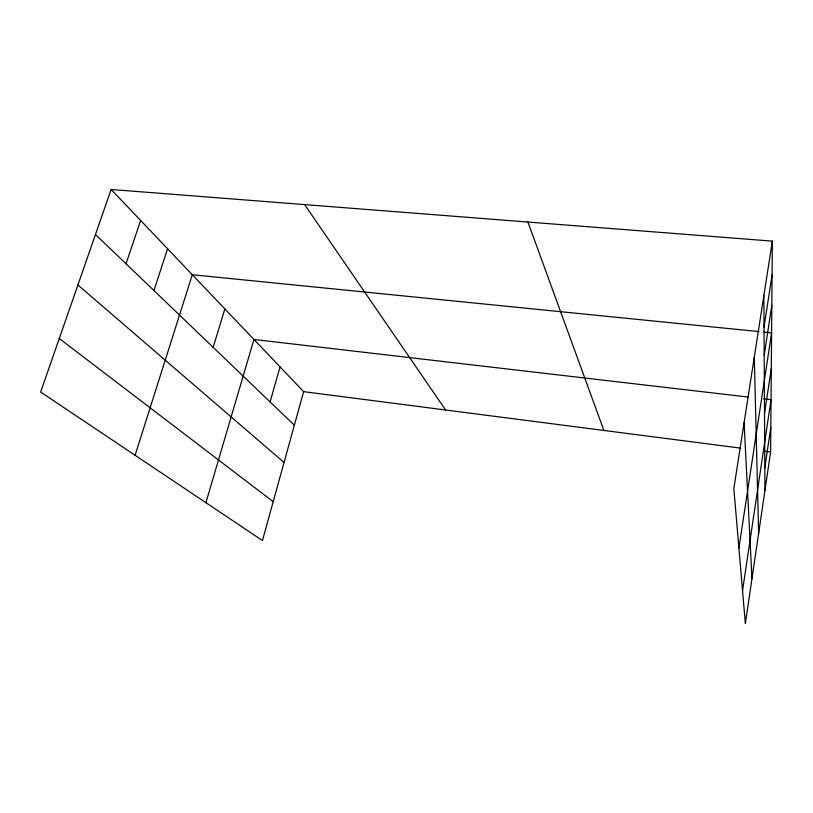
<?xml version="1.0" encoding="UTF-8"?>
<svg xmlns="http://www.w3.org/2000/svg" width="813" height="813" viewBox="0 0 813 813"><rect width="100%" height="100%" fill="white"/><g stroke="black" fill="none" stroke-linecap="round" stroke-linejoin="round"><path stroke-width="1.22" d="M772.35 241.136L733.834 488.633L745.348 623.52L770.612 451.998L772.35 241.136L111.137 189.48L40.65 392.049L262.457 540.543L303.635 391.653L111.137 189.48M764.82 467.821L770.815 427.374M764.515 413.543L771.303 368.472M742.543 590.655L771.039 399.732L763.509 398.848M738.905 548.074L771.598 332.852L764.057 332.1M764.037 327.039L772.076 274.946M764.2 355.21L771.822 305.363M270.079 401.896L280.048 366.887M205.913 502.688L253.941 339.458L748.448 397.09M213.158 347.334L224.866 308.93M135.09 455.28L192.305 274.733L759.037 331.592M153.942 290.556L167.58 248.758M126.035 263.808L140.629 220.455M303.635 391.653L740.816 448.146M764.403 451.195L770.612 451.998M59.278 338.523L273.198 501.692M77.906 284.977L284.042 462.475M95.477 234.5L294.357 425.179M304.631 204.591L445.605 409.996M527.932 222.04L603.876 430.453M744.098 422.699L751.964 578.582M754.301 357.12L758.631 533.358M763.864 295.658L764.942 490.463"/></g></svg>
